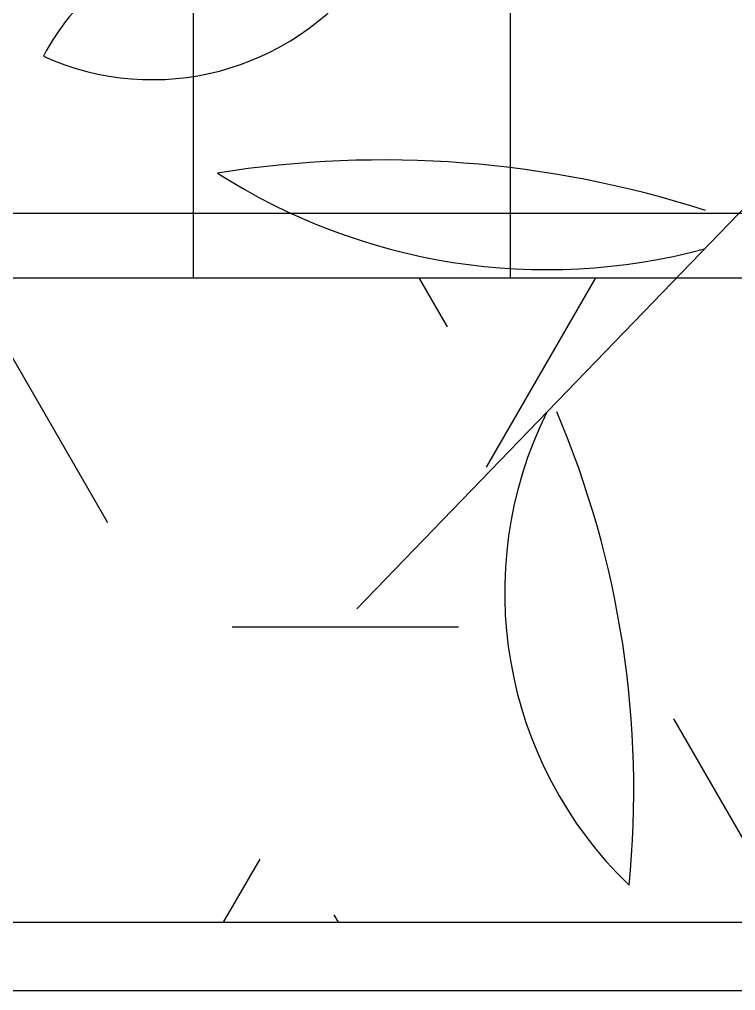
# Model space of a CAD drawing. Extents: x 941299 to 942979, y 2579300 to 2579597.
# Drawn here: x 942436.093 to 942438.604, y 2579401.881 to 2579405.287 of the extents above; entities that cross this region are included whole.
import ezdxf

# ---------------------------------------------------------------- set-up
doc = ezdxf.new("R2010")
doc.units = 0
for name, color, linetype in [('fz', 7, 'CONTINUOUS'), ('绿化工程', 3, 'CONTINUOUS'), ('路缘石', 37, 'CONTINUOUS')]:
    doc.layers.add(name, color=color, linetype=linetype)

# ---------------------------------------------------------------- blocks, each defined once
blk = doc.blocks.new('mm')
at = {"layer": '绿化工程', "color": 3}
blk.add_line((0, 0), (-3.5364, -3.661), dxfattribs=at)
for centre, major_axis, start_param, end_param in [((-3.9364, -2.0859), (-0.594, 0.517), 4.84964, 6.520169), ((-4.253, -0.8777), (-0.6089, -0.6996), 0.291497, 1.653535), ((-3.4439, -5.7777), (-2.4231, -2.7841), 3.546457, 4.015769), ((-2.8696, -0.3324), (-1.6135, 1.4043), 1.716568, 2.54812), ((-1.5901, -3.6035), (-1.077, 0.9373), 0.257437, 1.519304), ((-5.9579, -4.297), (-2.5592, 2.2274), 3.759227, 4.259707)]:
    blk.add_ellipse(centre, major_axis=major_axis, ratio=1, start_param=start_param, end_param=end_param, dxfattribs=at)

msp = doc.modelspace()

# ---------------------------------------------------------------- hatches: boundary and pattern name
at = {"layer": '绿化工程'}
h = msp.add_hatch(dxfattribs=at)
h.set_pattern_fill('ANSI37', color=9, scale=0.35, angle=45, style=0)
h.set_pattern_definition([(90, (551.2033, 0), (-1.11125, 1e-16), []), (180, (551.2033, 0), (-1e-16, -1.11125), [])])
h.paths.add_polyline_path([(942397.9167, 2579409.38137), (942397.9167, 2579404.38137), (942460.4167, 2579404.38137), (942460.4167, 2579409.38137)])
h = msp.add_hatch(dxfattribs=at)
h.set_pattern_fill('HEX', color=9, scale=0.25, style=0)
h.set_pattern_definition([(0, (0, 0), (0, 1.374815), [0.79375, -1.5875]), (120, (0, 0), (-1.1906247155, -0.6874075), [0.79375, -1.5875]), (60, (0.7937, 0), (-1.1906247155, 0.6874075), [0.79375, -1.5875])])
h.paths.add_polyline_path([(942397.9167, 2579402.12137), (942397.9167, 2579404.38137), (942460.4167, 2579404.38137), (942460.4167, 2579402.12137)])

# ---------------------------------------------------------------- linework, layer by layer
at = {"layer": 'fz', "color": 8}
msp.add_line((942210.4167, 2579404.38137), (942510.4167, 2579404.38137), dxfattribs=at)
at = {"layer": 'fz'}
msp.add_line((942210.4167, 2579401.88137), (942510.4167, 2579401.88137), dxfattribs=at)
at = {"layer": 'fz', "color": 2}
msp.add_line((942210.4167, 2579401.88137), (942510.4167, 2579401.88137), dxfattribs=at)
at = {"layer": '路缘石'}
msp.add_line((942210.4167, 2579402.12137), (942510.4167, 2579402.12137), dxfattribs=at)

# ---------------------------------------------------------------- block references
at = {"layer": 'fz'}
msp.add_blockref('mm', (942440.81204, 2579406.88137), dxfattribs=at)

doc.saveas('drawing.dxf')
